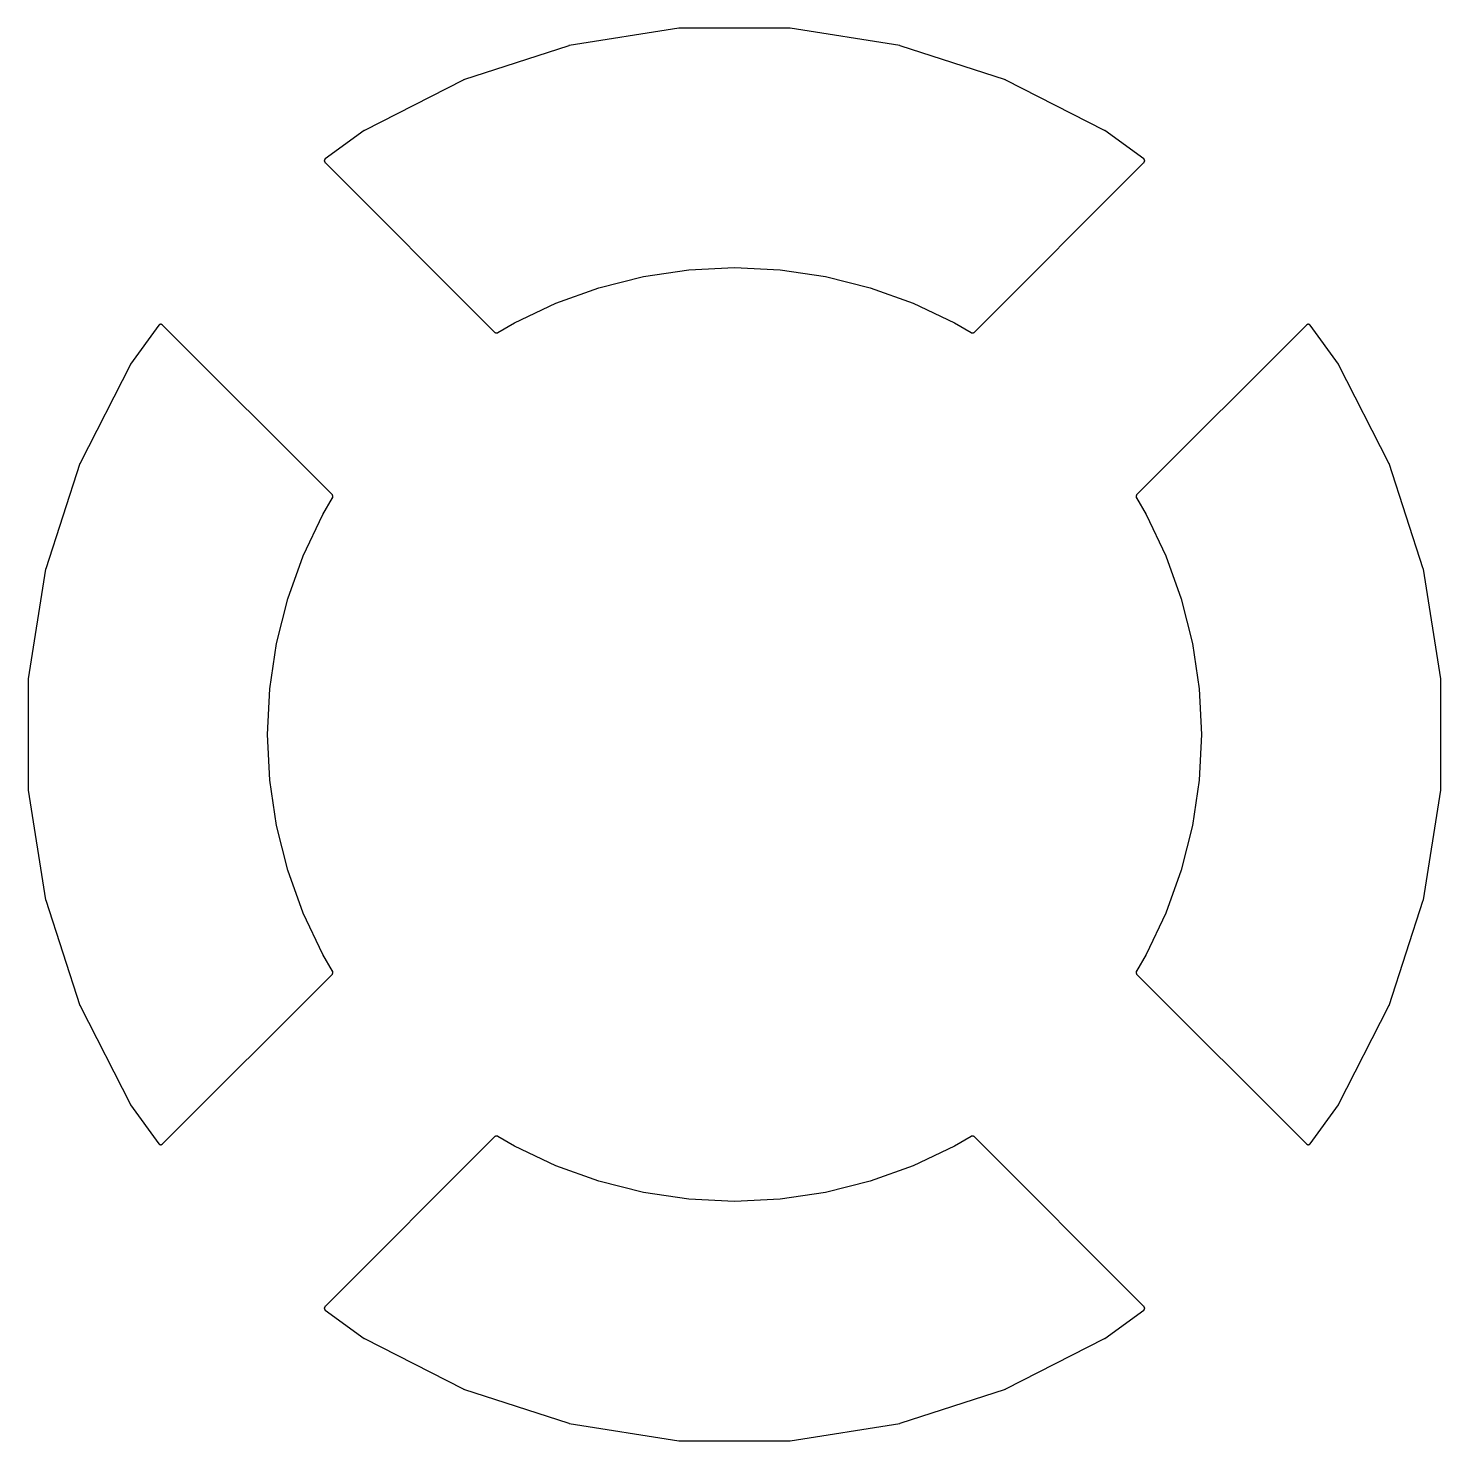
# Model space of a CAD drawing. Header units: metres. Extents: x 92.3 to 181.5, y -134.8 to -50.6.
# Drawn here: x 152.645 to 155.655, y -113.305 to -110.295 of the extents above; entities that cross this region are included whole.
import ezdxf

# ---------------------------------------------------------------- set-up
doc = ezdxf.new("R2010")
doc.units = ezdxf.units.M

msp = doc.modelspace()

# ---------------------------------------------------------------- linework, layer by layer
for points in [[(153.8612, -110.8479), (153.9559, -110.8241), (154.0525, -110.8098), (154.15, -110.805), (154.2475, -110.8098), (154.3441, -110.8241), (154.4388, -110.8479), (154.5308, -110.8807), (154.619, -110.9225), (154.6544, -110.9437), (154.6545, -110.9438), (154.6547, -110.9438), (154.6548, -110.9439), (154.6549, -110.9439), (154.6549, -110.9439), (154.655, -110.944), (154.6551, -110.944), (154.6552, -110.9441), (154.6553, -110.9441), (154.6553, -110.9441), (154.6554, -110.9442), (154.6555, -110.9442), (154.6556, -110.9442), (154.6558, -110.9443), (154.6558, -110.9443), (154.6559, -110.9443), (154.656, -110.9443), (154.6561, -110.9443), (154.6562, -110.9444), (154.6562, -110.9444), (154.6563, -110.9444), (154.6564, -110.9444), (154.6566, -110.9444), (154.6567, -110.9444), (154.6567, -110.9444), (154.6568, -110.9444), (154.6569, -110.9444), (154.657, -110.9444), (154.6572, -110.9444), (154.6572, -110.9444), (154.6573, -110.9444), (154.6574, -110.9444), (154.6575, -110.9444), (154.6576, -110.9444), (154.6576, -110.9444), (154.6577, -110.9444), (154.6579, -110.9444), (154.658, -110.9443), (154.6581, -110.9443), (154.6581, -110.9443), (154.6582, -110.9443), (154.6583, -110.9443), (154.6584, -110.9442), (154.6586, -110.9442), (154.6586, -110.9442), (154.6587, -110.9441), (154.6588, -110.9441), (154.6589, -110.9441), (154.659, -110.944), (154.659, -110.944), (154.6591, -110.944), (154.6592, -110.9439), (154.6593, -110.9439), (154.6594, -110.9438), (154.6594, -110.9438), (154.6595, -110.9438), (154.6596, -110.9437), (154.6597, -110.9436), (154.6598, -110.9436), (154.6598, -110.9436), (154.6599, -110.9435), (154.66, -110.9434), (154.6601, -110.9434), (154.6602, -110.9433), (154.6602, -110.9433), (154.6603, -110.9432), (154.6604, -110.9431), (154.6605, -110.943), (154.6606, -110.943), (155.0226, -110.5809), (155.0227, -110.5808), (155.0228, -110.5807), (155.0229, -110.5806), (155.023, -110.5805), (155.023, -110.5805), (155.023, -110.5804), (155.0231, -110.5803), (155.0232, -110.5802), (155.0233, -110.5801), (155.0233, -110.5801), (155.0233, -110.58), (155.0234, -110.5799), (155.0234, -110.5798), (155.0235, -110.5797), (155.0235, -110.5797), (155.0236, -110.5796), (155.0236, -110.5795), (155.0237, -110.5794), (155.0237, -110.5793), (155.0237, -110.5793), (155.0238, -110.5792), (155.0238, -110.5791), (155.0238, -110.579), (155.0239, -110.5788), (155.0239, -110.5788), (155.0239, -110.5787), (155.0239, -110.5786), (155.024, -110.5785), (155.024, -110.5784), (155.024, -110.5784), (155.024, -110.5783), (155.024, -110.5781), (155.0241, -110.578), (155.0241, -110.5779), (155.0241, -110.5779), (155.0241, -110.5778), (155.0241, -110.5777), (155.0241, -110.5775), (155.0241, -110.5774), (155.0241, -110.5774), (155.0241, -110.5773), (155.0241, -110.5772), (155.0241, -110.5771), (155.0241, -110.5769), (155.0241, -110.5769), (155.0241, -110.5768), (155.0241, -110.5767), (155.024, -110.5766), (155.024, -110.5765), (155.024, -110.5765), (155.024, -110.5763), (155.024, -110.5762), (155.024, -110.5761), (155.0239, -110.576), (155.0239, -110.576), (155.0239, -110.5759), (155.0239, -110.5758), (155.0238, -110.5757), (155.0238, -110.5755), (155.0238, -110.5755), (155.0237, -110.5754), (155.0237, -110.5753), (155.0236, -110.5752), (155.0236, -110.5751), (155.0236, -110.5751), (155.0235, -110.575), (155.0235, -110.5749), (155.0234, -110.5748), (155.0233, -110.5747), (155.0233, -110.5747), (155.0233, -110.5746), (155.0232, -110.5745), (155.0231, -110.5744), (155.0231, -110.5743), (155.0231, -110.5743), (155.023, -110.5742), (155.0229, -110.5741), (155.0228, -110.574), (155.0228, -110.5739), (155.0228, -110.5739), (155.0227, -110.5738), (155.0226, -110.5738), (155.0225, -110.5737), (155.0224, -110.5736), (155.0224, -110.5736), (155.0223, -110.5735), (155.0222, -110.5734), (155.0221, -110.5734), (155.022, -110.5733), (154.9391, -110.513), (154.939, -110.513), (154.939, -110.5129), (154.9389, -110.5129), (154.9388, -110.5128), (154.9388, -110.5128), (154.9387, -110.5128), (154.9386, -110.5127), (154.9385, -110.5127), (154.9384, -110.5126), (154.7281, -110.4054), (154.728, -110.4054), (154.7279, -110.4054), (154.7278, -110.4053), (154.7277, -110.4053), (154.7277, -110.4053), (154.7276, -110.4052), (154.7275, -110.4052), (154.7274, -110.4052), (154.7273, -110.4051), (154.5028, -110.3322), (154.5028, -110.3322), (154.5026, -110.3321), (154.5025, -110.3321), (154.5025, -110.3321), (154.5024, -110.3321), (154.5023, -110.332), (154.5022, -110.332), (154.502, -110.332), (154.2688, -110.2951), (154.2687, -110.295), (154.2686, -110.295), (154.2685, -110.295), (154.2684, -110.295), (154.2684, -110.295), (154.2683, -110.295), (154.2682, -110.295), (154.2682, -110.295), (154.2681, -110.295), (154.0319, -110.295), (154.0318, -110.295), (154.0318, -110.295), (154.0317, -110.295), (154.0316, -110.295), (154.0316, -110.295), (154.0315, -110.295), (154.0314, -110.295), (154.0313, -110.295), (154.0312, -110.2951), (153.798, -110.332), (153.7979, -110.332), (153.7978, -110.332), (153.7977, -110.3321), (153.7976, -110.3321), (153.7976, -110.3321), (153.7975, -110.3321), (153.7974, -110.3321), (153.7973, -110.3321), (153.7972, -110.3322), (153.5727, -110.4051), (153.5726, -110.4052), (153.5725, -110.4052), (153.5724, -110.4052), (153.5723, -110.4053), (153.5723, -110.4053), (153.5722, -110.4053), (153.5721, -110.4054), (153.572, -110.4054), (153.5719, -110.4054), (153.3616, -110.5126), (153.3615, -110.5127), (153.3614, -110.5127), (153.3613, -110.5128), (153.3612, -110.5128), (153.3612, -110.5128), (153.3611, -110.5129), (153.3611, -110.5129), (153.361, -110.513), (153.3609, -110.513), (153.278, -110.5733), (153.2779, -110.5734), (153.2778, -110.5734), (153.2777, -110.5735), (153.2776, -110.5736), (153.2776, -110.5736), (153.2775, -110.5737), (153.2774, -110.5738), (153.2773, -110.5738), (153.2772, -110.5739), (153.2772, -110.5739), (153.2772, -110.574), (153.2771, -110.5741), (153.277, -110.5742), (153.2769, -110.5743), (153.2769, -110.5743), (153.2769, -110.5744), (153.2768, -110.5745), (153.2767, -110.5746), (153.2767, -110.5747), (153.2767, -110.5747), (153.2766, -110.5748), (153.2765, -110.5749), (153.2765, -110.575), (153.2764, -110.5751), (153.2764, -110.5751), (153.2764, -110.5752), (153.2763, -110.5753), (153.2763, -110.5754), (153.2762, -110.5755), (153.2762, -110.5755), (153.2762, -110.5757), (153.2761, -110.5758), (153.2761, -110.5759), (153.2761, -110.576), (153.2761, -110.576), (153.276, -110.5761), (153.276, -110.5762), (153.276, -110.5764), (153.276, -110.5765), (153.276, -110.5765), (153.276, -110.5766), (153.2759, -110.5767), (153.2759, -110.5768), (153.2759, -110.5769), (153.2759, -110.5769), (153.2759, -110.5771), (153.2759, -110.5772), (153.2759, -110.5773), (153.2759, -110.5774), (153.2759, -110.5774), (153.2759, -110.5775), (153.2759, -110.5777), (153.2759, -110.5778), (153.2759, -110.5779), (153.2759, -110.5779), (153.2759, -110.578), (153.276, -110.5781), (153.276, -110.5783), (153.276, -110.5784), (153.276, -110.5784), (153.276, -110.5785), (153.2761, -110.5786), (153.2761, -110.5787), (153.2761, -110.5788), (153.2761, -110.5788), (153.2762, -110.579), (153.2762, -110.5791), (153.2762, -110.5792), (153.2763, -110.5793), (153.2763, -110.5793), (153.2763, -110.5794), (153.2764, -110.5795), (153.2764, -110.5796), (153.2765, -110.5797), (153.2765, -110.5797), (153.2766, -110.5798), (153.2766, -110.5799), (153.2767, -110.58), (153.2767, -110.5801), (153.2767, -110.5801), (153.2768, -110.5802), (153.2769, -110.5803), (153.277, -110.5804), (153.277, -110.5805), (153.277, -110.5805), (153.2771, -110.5806), (153.2772, -110.5807), (153.2773, -110.5808), (153.2774, -110.5809), (153.6394, -110.943), (153.6395, -110.943), (153.6396, -110.9431), (153.6397, -110.9432), (153.6398, -110.9433), (153.6398, -110.9433), (153.6399, -110.9434), (153.64, -110.9434), (153.6401, -110.9435), (153.6402, -110.9436), (153.6402, -110.9436), (153.6403, -110.9436), (153.6404, -110.9437), (153.6405, -110.9438), (153.6406, -110.9438), (153.6406, -110.9438), (153.6407, -110.9439), (153.6408, -110.9439), (153.6409, -110.944), (153.641, -110.944), (153.641, -110.944), (153.6411, -110.9441), (153.6412, -110.9441), (153.6413, -110.9441), (153.6414, -110.9442), (153.6414, -110.9442), (153.6416, -110.9442), (153.6417, -110.9443), (153.6418, -110.9443), (153.6419, -110.9443), (153.6419, -110.9443), (153.642, -110.9443), (153.6421, -110.9444), (153.6423, -110.9444), (153.6424, -110.9444), (153.6424, -110.9444), (153.6425, -110.9444), (153.6426, -110.9444), (153.6427, -110.9444), (153.6428, -110.9444), (153.6428, -110.9444), (153.643, -110.9444), (153.6431, -110.9444), (153.6432, -110.9444), (153.6433, -110.9444), (153.6433, -110.9444), (153.6434, -110.9444), (153.6436, -110.9444), (153.6437, -110.9444), (153.6438, -110.9444), (153.6438, -110.9444), (153.6439, -110.9443), (153.644, -110.9443), (153.6441, -110.9443), (153.6442, -110.9443), (153.6442, -110.9443), (153.6444, -110.9442), (153.6445, -110.9442), (153.6446, -110.9442), (153.6447, -110.9441), (153.6447, -110.9441), (153.6448, -110.9441), (153.6449, -110.944), (153.645, -110.944), (153.6451, -110.9439), (153.6451, -110.9439), (153.6452, -110.9439), (153.6453, -110.9438), (153.6455, -110.9438), (153.6456, -110.9437), (153.681, -110.9225), (153.7692, -110.8807), (153.8612, -110.8479)], [(152.645, -111.6813), (152.645, -111.6813), (152.645, -111.6814), (152.645, -111.6815), (152.645, -111.6816), (152.645, -111.6816), (152.645, -111.6817), (152.645, -111.6818), (152.645, -111.6818), (152.645, -111.6819), (152.645, -111.9181), (152.645, -111.9182), (152.645, -111.9182), (152.645, -111.9183), (152.645, -111.9184), (152.645, -111.9184), (152.645, -111.9185), (152.645, -111.9186), (152.645, -111.9187), (152.6451, -111.9188), (152.682, -112.152), (152.682, -112.1521), (152.682, -112.1522), (152.6821, -112.1523), (152.6821, -112.1524), (152.6821, -112.1524), (152.6821, -112.1525), (152.6821, -112.1526), (152.6821, -112.1527), (152.6822, -112.1528), (152.7551, -112.3773), (152.7552, -112.3774), (152.7552, -112.3775), (152.7552, -112.3776), (152.7553, -112.3777), (152.7553, -112.3777), (152.7553, -112.3778), (152.7554, -112.3779), (152.7554, -112.378), (152.7554, -112.3781), (152.8626, -112.5884), (152.8627, -112.5885), (152.8627, -112.5886), (152.8628, -112.5887), (152.8628, -112.5888), (152.8628, -112.5888), (152.8629, -112.5889), (152.8629, -112.589), (152.863, -112.589), (152.863, -112.5891), (152.9233, -112.672), (152.9234, -112.6721), (152.9234, -112.6722), (152.9235, -112.6723), (152.9236, -112.6724), (152.9236, -112.6724), (152.9237, -112.6725), (152.9238, -112.6726), (152.9238, -112.6727), (152.9239, -112.6728), (152.9239, -112.6728), (152.924, -112.6728), (152.9241, -112.6729), (152.9242, -112.673), (152.9243, -112.6731), (152.9243, -112.6731), (152.9244, -112.6731), (152.9245, -112.6732), (152.9246, -112.6733), (152.9247, -112.6733), (152.9247, -112.6733), (152.9248, -112.6734), (152.9249, -112.6735), (152.925, -112.6735), (152.9251, -112.6736), (152.9251, -112.6736), (152.9252, -112.6736), (152.9253, -112.6737), (152.9254, -112.6737), (152.9255, -112.6738), (152.9255, -112.6738), (152.9257, -112.6738), (152.9258, -112.6739), (152.9259, -112.6739), (152.926, -112.6739), (152.926, -112.6739), (152.9261, -112.674), (152.9262, -112.674), (152.9263, -112.674), (152.9265, -112.674), (152.9265, -112.674), (152.9266, -112.674), (152.9267, -112.6741), (152.9268, -112.6741), (152.9269, -112.6741), (152.9269, -112.6741), (152.9271, -112.6741), (152.9272, -112.6741), (152.9273, -112.6741), (152.9274, -112.6741), (152.9274, -112.6741), (152.9275, -112.6741), (152.9277, -112.6741), (152.9278, -112.6741), (152.9279, -112.6741), (152.9279, -112.6741), (152.928, -112.6741), (152.9281, -112.674), (152.9283, -112.674), (152.9284, -112.674), (152.9284, -112.674), (152.9285, -112.674), (152.9286, -112.6739), (152.9287, -112.6739), (152.9288, -112.6739), (152.9288, -112.6739), (152.929, -112.6738), (152.9291, -112.6738), (152.9292, -112.6738), (152.9293, -112.6737), (152.9293, -112.6737), (152.9294, -112.6737), (152.9295, -112.6736), (152.9296, -112.6736), (152.9297, -112.6735), (152.9297, -112.6735), (152.9298, -112.6734), (152.9299, -112.6734), (152.93, -112.6733), (152.9301, -112.6733), (152.9301, -112.6733), (152.9302, -112.6732), (152.9303, -112.6731), (152.9304, -112.673), (152.9305, -112.673), (152.9305, -112.673), (152.9306, -112.6729), (152.9307, -112.6728), (152.9308, -112.6727), (152.9309, -112.6726), (153.293, -112.3106), (153.293, -112.3105), (153.2931, -112.3104), (153.2932, -112.3103), (153.2933, -112.3102), (153.2933, -112.3102), (153.2934, -112.3101), (153.2934, -112.31), (153.2935, -112.3099), (153.2936, -112.3098), (153.2936, -112.3098), (153.2936, -112.3097), (153.2937, -112.3096), (153.2938, -112.3095), (153.2938, -112.3094), (153.2938, -112.3094), (153.2939, -112.3093), (153.2939, -112.3092), (153.294, -112.3091), (153.294, -112.309), (153.294, -112.309), (153.2941, -112.3089), (153.2941, -112.3088), (153.2941, -112.3087), (153.2942, -112.3086), (153.2942, -112.3086), (153.2942, -112.3084), (153.2943, -112.3083), (153.2943, -112.3082), (153.2943, -112.3081), (153.2943, -112.3081), (153.2943, -112.308), (153.2944, -112.3079), (153.2944, -112.3077), (153.2944, -112.3076), (153.2944, -112.3076), (153.2944, -112.3075), (153.2944, -112.3074), (153.2944, -112.3073), (153.2944, -112.3072), (153.2944, -112.3072), (153.2944, -112.307), (153.2944, -112.3069), (153.2944, -112.3068), (153.2944, -112.3067), (153.2944, -112.3067), (153.2944, -112.3066), (153.2944, -112.3064), (153.2944, -112.3063), (153.2944, -112.3062), (153.2944, -112.3062), (153.2943, -112.3061), (153.2943, -112.306), (153.2943, -112.3059), (153.2943, -112.3058), (153.2943, -112.3058), (153.2942, -112.3056), (153.2942, -112.3055), (153.2942, -112.3054), (153.2941, -112.3053), (153.2941, -112.3053), (153.2941, -112.3052), (153.294, -112.3051), (153.294, -112.305), (153.2939, -112.3049), (153.2939, -112.3049), (153.2939, -112.3048), (153.2938, -112.3047), (153.2938, -112.3045), (153.2937, -112.3044), (153.2725, -112.269), (153.2307, -112.1808), (153.1979, -112.0888), (153.1741, -111.9941), (153.1598, -111.8975), (153.155, -111.8), (153.1598, -111.7025), (153.1741, -111.6059), (153.1979, -111.5112), (153.2307, -111.4192), (153.2725, -111.331), (153.2937, -111.2956), (153.2938, -111.2955), (153.2938, -111.2953), (153.2939, -111.2952), (153.2939, -111.2951), (153.2939, -111.2951), (153.294, -111.295), (153.294, -111.2949), (153.2941, -111.2948), (153.2941, -111.2947), (153.2941, -111.2947), (153.2942, -111.2946), (153.2942, -111.2945), (153.2942, -111.2944), (153.2943, -111.2942), (153.2943, -111.2942), (153.2943, -111.2941), (153.2943, -111.294), (153.2943, -111.2939), (153.2944, -111.2938), (153.2944, -111.2938), (153.2944, -111.2937), (153.2944, -111.2936), (153.2944, -111.2934), (153.2944, -111.2933), (153.2944, -111.2933), (153.2944, -111.2932), (153.2944, -111.2931), (153.2944, -111.293), (153.2944, -111.2928), (153.2944, -111.2928), (153.2944, -111.2927), (153.2944, -111.2926), (153.2944, -111.2925), (153.2944, -111.2924), (153.2944, -111.2924), (153.2944, -111.2923), (153.2944, -111.2921), (153.2943, -111.292), (153.2943, -111.2919), (153.2943, -111.2919), (153.2943, -111.2918), (153.2943, -111.2917), (153.2942, -111.2916), (153.2942, -111.2914), (153.2942, -111.2914), (153.2941, -111.2913), (153.2941, -111.2912), (153.2941, -111.2911), (153.294, -111.291), (153.294, -111.291), (153.294, -111.2909), (153.2939, -111.2908), (153.2939, -111.2907), (153.2938, -111.2906), (153.2938, -111.2906), (153.2938, -111.2905), (153.2937, -111.2904), (153.2936, -111.2903), (153.2936, -111.2902), (153.2936, -111.2902), (153.2935, -111.2901), (153.2934, -111.29), (153.2934, -111.2899), (153.2933, -111.2898), (153.2933, -111.2898), (153.2932, -111.2897), (153.2931, -111.2896), (153.293, -111.2895), (153.293, -111.2894), (152.9309, -110.9274), (152.9308, -110.9273), (152.9307, -110.9272), (152.9306, -110.9271), (152.9305, -110.927), (152.9305, -110.927), (152.9304, -110.927), (152.9303, -110.9269), (152.9302, -110.9268), (152.9301, -110.9267), (152.9301, -110.9267), (152.93, -110.9267), (152.9299, -110.9266), (152.9298, -110.9266), (152.9297, -110.9265), (152.9297, -110.9265), (152.9296, -110.9264), (152.9295, -110.9264), (152.9294, -110.9263), (152.9293, -110.9263), (152.9293, -110.9263), (152.9292, -110.9262), (152.9291, -110.9262), (152.929, -110.9262), (152.9288, -110.9261), (152.9288, -110.9261), (152.9287, -110.9261), (152.9286, -110.9261), (152.9285, -110.926), (152.9284, -110.926), (152.9284, -110.926), (152.9283, -110.926), (152.9281, -110.926), (152.928, -110.9259), (152.9279, -110.9259), (152.9279, -110.9259), (152.9278, -110.9259), (152.9277, -110.9259), (152.9275, -110.9259), (152.9274, -110.9259), (152.9274, -110.9259), (152.9273, -110.9259), (152.9272, -110.9259), (152.9271, -110.9259), (152.9269, -110.9259), (152.9269, -110.9259), (152.9268, -110.9259), (152.9267, -110.9259), (152.9266, -110.926), (152.9265, -110.926), (152.9265, -110.926), (152.9264, -110.926), (152.9262, -110.926), (152.9261, -110.926), (152.926, -110.9261), (152.926, -110.9261), (152.9259, -110.9261), (152.9258, -110.9261), (152.9257, -110.9262), (152.9255, -110.9262), (152.9255, -110.9262), (152.9254, -110.9263), (152.9253, -110.9263), (152.9252, -110.9264), (152.9251, -110.9264), (152.9251, -110.9264), (152.925, -110.9265), (152.9249, -110.9265), (152.9248, -110.9266), (152.9247, -110.9267), (152.9247, -110.9267), (152.9246, -110.9267), (152.9245, -110.9268), (152.9244, -110.9269), (152.9243, -110.9269), (152.9243, -110.9269), (152.9242, -110.927), (152.9241, -110.9271), (152.924, -110.9272), (152.9239, -110.9272), (152.9239, -110.9272), (152.9238, -110.9273), (152.9238, -110.9274), (152.9237, -110.9275), (152.9236, -110.9276), (152.9236, -110.9276), (152.9235, -110.9277), (152.9234, -110.9278), (152.9234, -110.9279), (152.9233, -110.928), (152.863, -111.0109), (152.863, -111.011), (152.8629, -111.0111), (152.8629, -111.0111), (152.8628, -111.0112), (152.8628, -111.0112), (152.8628, -111.0113), (152.8627, -111.0114), (152.8627, -111.0115), (152.8626, -111.0116), (152.7554, -111.2219), (152.7554, -111.222), (152.7554, -111.2221), (152.7553, -111.2222), (152.7553, -111.2223), (152.7553, -111.2223), (152.7552, -111.2224), (152.7552, -111.2225), (152.7552, -111.2226), (152.7551, -111.2227), (152.6822, -111.4472), (152.6821, -111.4473), (152.6821, -111.4474), (152.6821, -111.4475), (152.6821, -111.4476), (152.6821, -111.4476), (152.6821, -111.4477), (152.682, -111.4478), (152.682, -111.4479), (152.682, -111.448), (152.6451, -111.6812), (152.645, -111.6813)], [(155.0062, -112.3045), (155.0062, -112.3045), (155.0062, -112.3047), (155.0061, -112.3048), (155.0061, -112.3049), (155.0061, -112.3049), (155.006, -112.305), (155.006, -112.3051), (155.0059, -112.3052), (155.0059, -112.3053), (155.0059, -112.3053), (155.0058, -112.3054), (155.0058, -112.3055), (155.0058, -112.3056), (155.0057, -112.3058), (155.0057, -112.3058), (155.0057, -112.3059), (155.0057, -112.306), (155.0057, -112.3061), (155.0056, -112.3062), (155.0056, -112.3062), (155.0056, -112.3063), (155.0056, -112.3064), (155.0056, -112.3066), (155.0056, -112.3067), (155.0056, -112.3067), (155.0056, -112.3068), (155.0056, -112.3069), (155.0056, -112.307), (155.0056, -112.3072), (155.0056, -112.3072), (155.0056, -112.3073), (155.0056, -112.3074), (155.0056, -112.3075), (155.0056, -112.3076), (155.0056, -112.3076), (155.0056, -112.3077), (155.0056, -112.3079), (155.0057, -112.308), (155.0057, -112.3081), (155.0057, -112.3081), (155.0057, -112.3082), (155.0057, -112.3083), (155.0058, -112.3084), (155.0058, -112.3086), (155.0058, -112.3086), (155.0058, -112.3087), (155.0059, -112.3088), (155.0059, -112.3089), (155.006, -112.309), (155.006, -112.309), (155.006, -112.3091), (155.0061, -112.3092), (155.0061, -112.3093), (155.0062, -112.3094), (155.0062, -112.3094), (155.0062, -112.3095), (155.0063, -112.3096), (155.0064, -112.3097), (155.0064, -112.3098), (155.0064, -112.3098), (155.0065, -112.3099), (155.0066, -112.31), (155.0066, -112.3101), (155.0067, -112.3102), (155.0067, -112.3102), (155.0068, -112.3103), (155.0069, -112.3104), (155.007, -112.3105), (155.007, -112.3106), (155.3691, -112.6726), (155.3692, -112.6727), (155.3693, -112.6728), (155.3694, -112.6729), (155.3695, -112.673), (155.3695, -112.673), (155.3696, -112.673), (155.3697, -112.6731), (155.3698, -112.6732), (155.3699, -112.6733), (155.3699, -112.6733), (155.37, -112.6733), (155.3701, -112.6734), (155.3702, -112.6735), (155.3703, -112.6735), (155.3703, -112.6735), (155.3704, -112.6736), (155.3705, -112.6736), (155.3706, -112.6737), (155.3707, -112.6737), (155.3707, -112.6737), (155.3709, -112.6738), (155.371, -112.6738), (155.3711, -112.6739), (155.3712, -112.6739), (155.3712, -112.6739), (155.3713, -112.6739), (155.3714, -112.674), (155.3716, -112.674), (155.3717, -112.674), (155.3717, -112.674), (155.3718, -112.674), (155.3719, -112.6741), (155.372, -112.6741), (155.3722, -112.6741), (155.3722, -112.6741), (155.3723, -112.6741), (155.3724, -112.6741), (155.3725, -112.6741), (155.3727, -112.6741), (155.3727, -112.6741), (155.3728, -112.6741), (155.3729, -112.6741), (155.373, -112.6741), (155.3731, -112.6741), (155.3731, -112.6741), (155.3733, -112.6741), (155.3734, -112.6741), (155.3735, -112.674), (155.3736, -112.674), (155.3736, -112.674), (155.3738, -112.674), (155.3739, -112.674), (155.374, -112.6739), (155.3741, -112.6739), (155.3741, -112.6739), (155.3742, -112.6739), (155.3743, -112.6738), (155.3745, -112.6738), (155.3746, -112.6737), (155.3746, -112.6737), (155.3747, -112.6737), (155.3748, -112.6736), (155.3749, -112.6736), (155.375, -112.6735), (155.375, -112.6735), (155.3751, -112.6735), (155.3752, -112.6734), (155.3753, -112.6733), (155.3754, -112.6733), (155.3754, -112.6733), (155.3755, -112.6732), (155.3756, -112.6731), (155.3757, -112.673), (155.3758, -112.673), (155.3758, -112.673), (155.3759, -112.6729), (155.376, -112.6728), (155.3761, -112.6727), (155.3762, -112.6726), (155.3762, -112.6726), (155.3763, -112.6726), (155.3764, -112.6725), (155.3764, -112.6724), (155.3765, -112.6723), (155.3765, -112.6723), (155.3766, -112.6722), (155.3767, -112.6721), (155.3767, -112.672), (155.3767, -112.672), (155.437, -112.5891), (155.437, -112.5891), (155.437, -112.589), (155.437, -112.589), (155.4371, -112.5889), (155.4371, -112.5889), (155.4372, -112.5888), (155.4372, -112.5888), (155.4372, -112.5887), (155.4373, -112.5886), (155.4373, -112.5886), (155.4374, -112.5884), (155.5446, -112.3781), (155.5446, -112.378), (155.5446, -112.3779), (155.5447, -112.3778), (155.5447, -112.3777), (155.5447, -112.3777), (155.5448, -112.3776), (155.5448, -112.3775), (155.5448, -112.3774), (155.5449, -112.3773), (155.6178, -112.1528), (155.6178, -112.1527), (155.6179, -112.1526), (155.6179, -112.1525), (155.6179, -112.1524), (155.6179, -112.1524), (155.6179, -112.1523), (155.618, -112.1522), (155.618, -112.1521), (155.618, -112.152), (155.6549, -111.9188), (155.655, -111.9187), (155.655, -111.9186), (155.655, -111.9185), (155.655, -111.9184), (155.655, -111.9184), (155.655, -111.9183), (155.655, -111.9182), (155.655, -111.9182), (155.655, -111.9181), (155.655, -111.6819), (155.655, -111.6818), (155.655, -111.6818), (155.655, -111.6817), (155.655, -111.6816), (155.655, -111.6816), (155.655, -111.6815), (155.655, -111.6814), (155.655, -111.6813), (155.6549, -111.6812), (155.618, -111.448), (155.618, -111.4479), (155.618, -111.4478), (155.6179, -111.4477), (155.6179, -111.4476), (155.6179, -111.4476), (155.6179, -111.4475), (155.6179, -111.4474), (155.6178, -111.4473), (155.6178, -111.4472), (155.5449, -111.2227), (155.5448, -111.2226), (155.5448, -111.2225), (155.5448, -111.2224), (155.5447, -111.2223), (155.5447, -111.2223), (155.5447, -111.2222), (155.5446, -111.2221), (155.5446, -111.222), (155.5446, -111.2219), (155.4374, -111.0116), (155.4373, -111.0115), (155.4373, -111.0114), (155.4372, -111.0113), (155.4372, -111.0112), (155.4372, -111.0112), (155.4371, -111.0111), (155.4371, -111.0111), (155.437, -111.011), (155.437, -111.0109), (155.3767, -110.928), (155.3767, -110.9279), (155.3766, -110.9278), (155.3765, -110.9277), (155.3765, -110.9277), (155.3764, -110.9276), (155.3764, -110.9275), (155.3763, -110.9274), (155.3762, -110.9274), (155.3762, -110.9274), (155.3761, -110.9273), (155.376, -110.9272), (155.3759, -110.9271), (155.3758, -110.927), (155.3758, -110.927), (155.3757, -110.927), (155.3756, -110.9269), (155.3755, -110.9268), (155.3754, -110.9267), (155.3754, -110.9267), (155.3753, -110.9267), (155.3752, -110.9266), (155.3751, -110.9265), (155.375, -110.9265), (155.375, -110.9265), (155.3749, -110.9264), (155.3748, -110.9264), (155.3747, -110.9263), (155.3746, -110.9263), (155.3746, -110.9263), (155.3745, -110.9262), (155.3743, -110.9262), (155.3742, -110.9261), (155.3741, -110.9261), (155.3741, -110.9261), (155.374, -110.9261), (155.3739, -110.926), (155.3738, -110.926), (155.3736, -110.926), (155.3736, -110.926), (155.3735, -110.926), (155.3734, -110.9259), (155.3733, -110.9259), (155.3731, -110.9259), (155.3731, -110.9259), (155.373, -110.9259), (155.3729, -110.9259), (155.3728, -110.9259), (155.3727, -110.9259), (155.3727, -110.9259), (155.3725, -110.9259), (155.3724, -110.9259), (155.3723, -110.9259), (155.3722, -110.9259), (155.3722, -110.9259), (155.372, -110.9259), (155.3719, -110.9259), (155.3718, -110.926), (155.3717, -110.926), (155.3717, -110.926), (155.3716, -110.926), (155.3714, -110.926), (155.3713, -110.9261), (155.3712, -110.9261), (155.3712, -110.9261), (155.3711, -110.9261), (155.371, -110.9262), (155.3709, -110.9262), (155.3707, -110.9263), (155.3707, -110.9263), (155.3706, -110.9263), (155.3705, -110.9264), (155.3704, -110.9264), (155.3703, -110.9265), (155.3703, -110.9265), (155.3702, -110.9265), (155.3701, -110.9266), (155.37, -110.9267), (155.3699, -110.9267), (155.3699, -110.9267), (155.3698, -110.9268), (155.3697, -110.9269), (155.3696, -110.927), (155.3695, -110.927), (155.3695, -110.927), (155.3694, -110.9271), (155.3693, -110.9272), (155.3692, -110.9273), (155.3691, -110.9274), (155.007, -111.2894), (155.007, -111.2895), (155.0069, -111.2896), (155.0068, -111.2897), (155.0067, -111.2898), (155.0067, -111.2898), (155.0066, -111.2899), (155.0066, -111.29), (155.0065, -111.2901), (155.0064, -111.2902), (155.0064, -111.2902), (155.0064, -111.2903), (155.0063, -111.2904), (155.0062, -111.2905), (155.0062, -111.2906), (155.0062, -111.2906), (155.0061, -111.2907), (155.0061, -111.2908), (155.006, -111.2909), (155.006, -111.291), (155.006, -111.291), (155.0059, -111.2911), (155.0059, -111.2912), (155.0058, -111.2913), (155.0058, -111.2914), (155.0058, -111.2914), (155.0058, -111.2916), (155.0057, -111.2917), (155.0057, -111.2918), (155.0057, -111.2919), (155.0057, -111.2919), (155.0057, -111.292), (155.0056, -111.2921), (155.0056, -111.2923), (155.0056, -111.2924), (155.0056, -111.2924), (155.0056, -111.2925), (155.0056, -111.2926), (155.0056, -111.2927), (155.0056, -111.2928), (155.0056, -111.2928), (155.0056, -111.293), (155.0056, -111.2931), (155.0056, -111.2932), (155.0056, -111.2933), (155.0056, -111.2933), (155.0056, -111.2934), (155.0056, -111.2935), (155.0056, -111.2937), (155.0056, -111.2938), (155.0056, -111.2938), (155.0057, -111.2939), (155.0057, -111.294), (155.0057, -111.2941), (155.0057, -111.2942), (155.0057, -111.2942), (155.0058, -111.2944), (155.0058, -111.2945), (155.0058, -111.2946), (155.0059, -111.2947), (155.0059, -111.2947), (155.0059, -111.2948), (155.006, -111.2949), (155.006, -111.295), (155.0061, -111.2951), (155.0061, -111.2951), (155.0061, -111.2952), (155.0062, -111.2953), (155.0062, -111.2954), (155.0063, -111.2956), (155.0275, -111.331), (155.0693, -111.4192), (155.1021, -111.5112), (155.1259, -111.6059), (155.1402, -111.7025), (155.145, -111.8), (155.1402, -111.8975), (155.1259, -111.9941), (155.1021, -112.0888), (155.0693, -112.1808), (155.0275, -112.269), (155.0063, -112.3044), (155.0062, -112.3045)], [(153.6454, -112.6562), (153.6454, -112.6562), (153.6453, -112.6562), (153.6452, -112.6561), (153.6451, -112.656), (153.6451, -112.656), (153.645, -112.656), (153.6449, -112.6559), (153.6447, -112.6559), (153.6446, -112.6559), (153.6446, -112.6559), (153.6445, -112.6558), (153.6444, -112.6558), (153.6443, -112.6557), (153.6441, -112.6557), (153.6441, -112.6557), (153.644, -112.6557), (153.6439, -112.6557), (153.6438, -112.6556), (153.6436, -112.6556), (153.6436, -112.6556), (153.6435, -112.6556), (153.6434, -112.6556), (153.6433, -112.6556), (153.6431, -112.6556), (153.6431, -112.6556), (153.643, -112.6556), (153.6429, -112.6556), (153.6428, -112.6556), (153.6426, -112.6556), (153.6426, -112.6556), (153.6425, -112.6556), (153.6424, -112.6556), (153.6422, -112.6556), (153.6421, -112.6556), (153.6421, -112.6556), (153.642, -112.6557), (153.6419, -112.6557), (153.6417, -112.6557), (153.6416, -112.6558), (153.6416, -112.6558), (153.6415, -112.6558), (153.6414, -112.6558), (153.6413, -112.6559), (153.6411, -112.6559), (153.6411, -112.6559), (153.641, -112.656), (153.6409, -112.656), (153.6408, -112.6561), (153.6407, -112.6561), (153.6407, -112.6561), (153.6406, -112.6562), (153.6405, -112.6563), (153.6403, -112.6563), (153.6402, -112.6564), (153.6402, -112.6564), (153.6401, -112.6565), (153.64, -112.6565), (153.6399, -112.6566), (153.6398, -112.6567), (153.6398, -112.6567), (153.6397, -112.6568), (153.6396, -112.6569), (153.6395, -112.6569), (153.6395, -112.6569), (153.6394, -112.657), (153.2774, -113.0191), (153.2773, -113.0192), (153.2772, -113.0193), (153.2771, -113.0194), (153.277, -113.0195), (153.277, -113.0195), (153.277, -113.0196), (153.2769, -113.0197), (153.2768, -113.0198), (153.2767, -113.0199), (153.2767, -113.0199), (153.2767, -113.02), (153.2766, -113.0201), (153.2766, -113.0202), (153.2765, -113.0203), (153.2765, -113.0203), (153.2764, -113.0204), (153.2764, -113.0205), (153.2763, -113.0206), (153.2763, -113.0207), (153.2763, -113.0207), (153.2762, -113.0208), (153.2762, -113.0209), (153.2762, -113.021), (153.2761, -113.0212), (153.2761, -113.0212), (153.2761, -113.0213), (153.2761, -113.0214), (153.276, -113.0215), (153.276, -113.0216), (153.276, -113.0216), (153.276, -113.0217), (153.276, -113.0219), (153.2759, -113.022), (153.2759, -113.0221), (153.2759, -113.0221), (153.2759, -113.0222), (153.2759, -113.0223), (153.2759, -113.0225), (153.2759, -113.0226), (153.2759, -113.0226), (153.2759, -113.0227), (153.2759, -113.0228), (153.2759, -113.0229), (153.2759, -113.0231), (153.2759, -113.0231), (153.2759, -113.0232), (153.2759, -113.0233), (153.2759, -113.0234), (153.276, -113.0235), (153.276, -113.0235), (153.276, -113.0236), (153.276, -113.0238), (153.276, -113.0239), (153.2761, -113.024), (153.2761, -113.024), (153.2761, -113.0241), (153.2761, -113.0242), (153.2762, -113.0243), (153.2762, -113.0244), (153.2762, -113.0244), (153.2763, -113.0246), (153.2763, -113.0247), (153.2764, -113.0248), (153.2764, -113.0249), (153.2764, -113.0249), (153.2765, -113.025), (153.2765, -113.0251), (153.2766, -113.0252), (153.2767, -113.0253), (153.2767, -113.0253), (153.2767, -113.0254), (153.2768, -113.0255), (153.2769, -113.0256), (153.2769, -113.0257), (153.2769, -113.0257), (153.277, -113.0258), (153.2771, -113.0259), (153.2772, -113.026), (153.2772, -113.0261), (153.2772, -113.0261), (153.2773, -113.0262), (153.2774, -113.0262), (153.2775, -113.0263), (153.2776, -113.0264), (153.2776, -113.0264), (153.2777, -113.0265), (153.2778, -113.0266), (153.2779, -113.0266), (153.278, -113.0267), (153.3609, -113.087), (153.361, -113.087), (153.3611, -113.0871), (153.3611, -113.0871), (153.3612, -113.0872), (153.3612, -113.0872), (153.3613, -113.0872), (153.3614, -113.0873), (153.3615, -113.0873), (153.3616, -113.0874), (153.5719, -113.1946), (153.572, -113.1946), (153.5721, -113.1946), (153.5722, -113.1947), (153.5723, -113.1947), (153.5723, -113.1947), (153.5724, -113.1948), (153.5725, -113.1948), (153.5726, -113.1948), (153.5727, -113.1949), (153.7972, -113.2678), (153.7972, -113.2678), (153.7974, -113.2679), (153.7975, -113.2679), (153.7975, -113.2679), (153.7976, -113.2679), (153.7977, -113.268), (153.7978, -113.268), (153.798, -113.268), (154.0312, -113.3049), (154.0313, -113.305), (154.0314, -113.305), (154.0315, -113.305), (154.0316, -113.305), (154.0316, -113.305), (154.0317, -113.305), (154.0318, -113.305), (154.0318, -113.305), (154.0319, -113.305), (154.2681, -113.305), (154.2682, -113.305), (154.2682, -113.305), (154.2683, -113.305), (154.2684, -113.305), (154.2684, -113.305), (154.2685, -113.305), (154.2686, -113.305), (154.2687, -113.305), (154.2688, -113.3049), (154.502, -113.268), (154.5021, -113.268), (154.5022, -113.268), (154.5023, -113.2679), (154.5024, -113.2679), (154.5024, -113.2679), (154.5025, -113.2679), (154.5026, -113.2679), (154.5027, -113.2678), (154.5028, -113.2678), (154.7273, -113.1949), (154.7274, -113.1948), (154.7275, -113.1948), (154.7276, -113.1948), (154.7277, -113.1947), (154.7277, -113.1947), (154.7278, -113.1947), (154.7279, -113.1946), (154.728, -113.1946), (154.7281, -113.1946), (154.9384, -113.0874), (154.9386, -113.0873), (154.9386, -113.0873), (154.9387, -113.0872), (154.9388, -113.0872), (154.9388, -113.0872), (154.9389, -113.0871), (154.9389, -113.0871), (154.939, -113.087), (154.939, -113.087), (154.9391, -113.087), (154.9391, -113.087), (155.022, -113.0267), (155.0221, -113.0267), (155.0222, -113.0266), (155.0223, -113.0265), (155.0223, -113.0265), (155.0224, -113.0264), (155.0225, -113.0264), (155.0226, -113.0263), (155.0226, -113.0262), (155.0226, -113.0262), (155.0227, -113.0261), (155.0228, -113.026), (155.0229, -113.0259), (155.023, -113.0258), (155.023, -113.0258), (155.023, -113.0257), (155.0231, -113.0256), (155.0232, -113.0255), (155.0233, -113.0254), (155.0233, -113.0254), (155.0233, -113.0253), (155.0234, -113.0252), (155.0235, -113.0251), (155.0235, -113.025), (155.0235, -113.025), (155.0236, -113.0249), (155.0236, -113.0248), (155.0237, -113.0247), (155.0237, -113.0246), (155.0237, -113.0246), (155.0238, -113.0245), (155.0238, -113.0243), (155.0239, -113.0242), (155.0239, -113.0241), (155.0239, -113.0241), (155.0239, -113.024), (155.024, -113.0239), (155.024, -113.0238), (155.024, -113.0236), (155.024, -113.0236), (155.024, -113.0235), (155.0241, -113.0234), (155.0241, -113.0233), (155.0241, -113.0231), (155.0241, -113.0231), (155.0241, -113.023), (155.0241, -113.0229), (155.0241, -113.0228), (155.0241, -113.0227), (155.0241, -113.0227), (155.0241, -113.0225), (155.0241, -113.0224), (155.0241, -113.0223), (155.0241, -113.0222), (155.0241, -113.0222), (155.0241, -113.022), (155.0241, -113.0219), (155.024, -113.0218), (155.024, -113.0217), (155.024, -113.0217), (155.024, -113.0216), (155.024, -113.0214), (155.0239, -113.0213), (155.0239, -113.0212), (155.0239, -113.0212), (155.0239, -113.0211), (155.0238, -113.021), (155.0238, -113.0209), (155.0237, -113.0207), (155.0237, -113.0207), (155.0237, -113.0206), (155.0236, -113.0205), (155.0236, -113.0204), (155.0235, -113.0203), (155.0235, -113.0203), (155.0235, -113.0202), (155.0234, -113.0201), (155.0233, -113.02), (155.0233, -113.0199), (155.0233, -113.0199), (155.0232, -113.0198), (155.0231, -113.0197), (155.023, -113.0196), (155.023, -113.0195), (155.023, -113.0195), (155.0229, -113.0194), (155.0228, -113.0193), (155.0227, -113.0192), (155.0226, -113.0191), (154.6606, -112.657), (154.6605, -112.6569), (154.6605, -112.6569), (154.6604, -112.6569), (154.6603, -112.6568), (154.6602, -112.6567), (154.6602, -112.6567), (154.6601, -112.6566), (154.66, -112.6565), (154.6599, -112.6565), (154.6598, -112.6564), (154.6598, -112.6564), (154.6597, -112.6563), (154.6595, -112.6563), (154.6594, -112.6562), (154.6593, -112.6561), (154.6593, -112.6561), (154.6592, -112.6561), (154.6591, -112.656), (154.659, -112.656), (154.6589, -112.6559), (154.6589, -112.6559), (154.6587, -112.6559), (154.6586, -112.6558), (154.6585, -112.6558), (154.6584, -112.6558), (154.6584, -112.6558), (154.6583, -112.6557), (154.6581, -112.6557), (154.658, -112.6557), (154.6579, -112.6556), (154.6579, -112.6556), (154.6578, -112.6556), (154.6576, -112.6556), (154.6575, -112.6556), (154.6574, -112.6556), (154.6574, -112.6556), (154.6572, -112.6556), (154.6571, -112.6556), (154.657, -112.6556), (154.6569, -112.6556), (154.6569, -112.6556), (154.6567, -112.6556), (154.6566, -112.6556), (154.6565, -112.6556), (154.6564, -112.6556), (154.6564, -112.6556), (154.6562, -112.6556), (154.6561, -112.6557), (154.656, -112.6557), (154.6559, -112.6557), (154.6559, -112.6557), (154.6557, -112.6557), (154.6556, -112.6558), (154.6555, -112.6558), (154.6554, -112.6559), (154.6554, -112.6559), (154.6552, -112.6559), (154.6551, -112.6559), (154.655, -112.656), (154.6549, -112.656), (154.6549, -112.656), (154.6548, -112.6561), (154.6547, -112.6562), (154.6546, -112.6562), (154.6546, -112.6562), (154.6544, -112.6563), (154.619, -112.6775), (154.5308, -112.7193), (154.4388, -112.7521), (154.3441, -112.7759), (154.2475, -112.7902), (154.15, -112.795), (154.0525, -112.7902), (153.9559, -112.7759), (153.8612, -112.7521), (153.7692, -112.7193), (153.681, -112.6775), (153.6456, -112.6563), (153.6454, -112.6562)]]:
    msp.add_lwpolyline(points)

doc.saveas('drawing.dxf')
